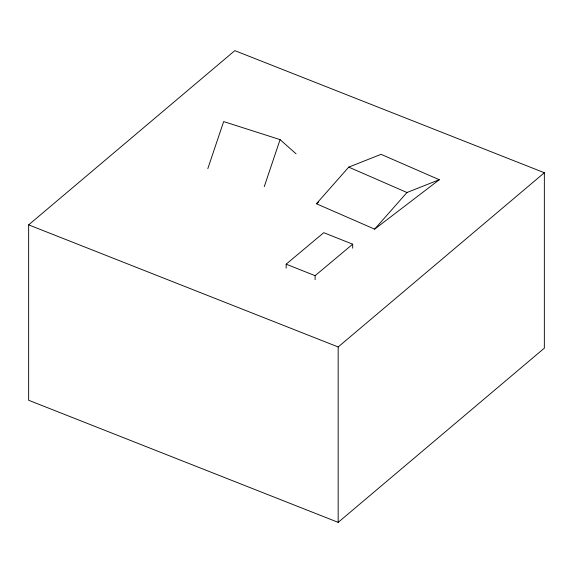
<?xml version="1.0" encoding="UTF-8"?>
<svg xmlns="http://www.w3.org/2000/svg" width="573" height="573" viewBox="0 0 573 573"><rect width="100%" height="100%" fill="white"/><g stroke="black" fill="none" stroke-linecap="round" stroke-linejoin="round"><path stroke-width="0.86" d="M207.827 168.627L223.656 121.576L280.082 139.619L296.083 153.836M264.253 186.669L280.082 139.619M316.411 203.759L348.728 167.13L381.052 154.338L439.283 179.721L374.642 229.15L316.411 203.759L318.545 202.133M374.642 229.15L406.966 192.514L439.283 179.721M28.65 224.86L234.83 50.639L544.35 172.738L544.35 348.14L338.17 522.361L28.65 400.262L28.65 224.86L338.17 346.959L544.35 172.738M286.163 268.178L286.163 264.174L323.738 232.681L352.682 244.191L352.682 248.188M315.107 279.688L315.107 275.685L352.682 244.191M286.163 264.174L315.107 275.685M348.728 167.13L406.966 192.514M338.17 346.959L338.17 522.361"/></g></svg>
